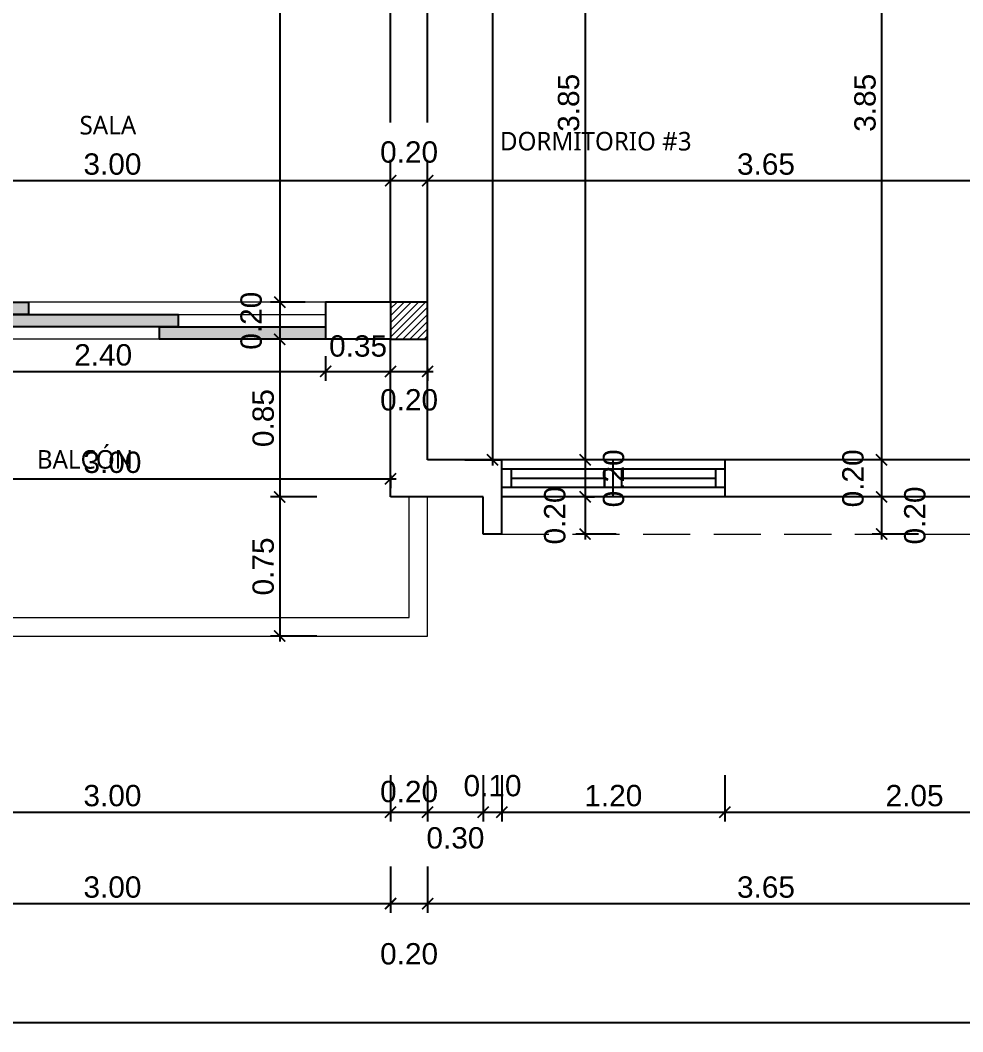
# Model space of a CAD drawing. Header units: feet. Extents: x -417 to 46, y -646 to -218.
# Drawn here: x -66.69 to -61.6, y -293.37 to -287.91 of the extents above; entities that cross this region are included whole.
import ezdxf

# ---------------------------------------------------------------- set-up
doc = ezdxf.new("R2010")
doc.units = ezdxf.units.FT
doc.header["$MEASUREMENT"] = 0
doc.linetypes.add('DASHED', pattern=[19.05, 12.7, -6.35])
for name, color, linetype, lineweight in [('A-GENM', 8, 'Continuous', 9), ('A-WALL', 4, 'Continuous', 25), ('DIM-COTAS', 1, 'Continuous', 5), ('Piso', 8, 'Continuous', 9), ('TXT', 2, 'Continuous', 9), ('vuelo', 251, 'DASHED', 13)]:
    doc.layers.add(name, color=color, linetype=linetype, lineweight=lineweight)
for name, color, linetype in [('columna', 9, 'Continuous'), ('DIM', 10, 'Continuous'), ('PERT-VENT', 2, 'Continuous')]:
    doc.layers.add(name, color=color, linetype=linetype)
doc.styles.add('ads', font='trebuc.ttf', dxfattribs={"height": 0.14})
doc.styles.get("Standard").update_dxf_attribs({"font": 'arial.ttf', "height": 0.115})
doc.dimstyles.new('KEILY', dxfattribs={"dimtxt": 0.115, "dimasz": 0.06, "dimexe": 0.05, "dimexo": 0.2, "dimgap": 0.03, "dimtad": 1, "dimzin": 1, "dimdsep": 46, "dimtxsty": 'Standard', "dimblk": 'ARCHTICK', "dimcen": 2.5, "dimdle": 0.03, "dimclrd": 256, "dimclre": 256, "dimclrt": 7, "dimadec": 0, "dimazin": 0, "dimtfac": 1, "dimtmove": 2, "dimatfit": 3, "dimfxl": 0.2, "dimfxlon": 1, "dimtolj": 1, "dimtzin": 1, "dimarcsym": 0})

# ---------------------------------------------------------------- blocks, each defined once
blk = doc.blocks.new('A$C6DF15AF1')
for points in [[(1.6027, 0.1333), (2.4, 0.1333), (2.4, 0.2), (1.6027, 0.2)], [(0.7955, 0.0667), (1.7027, 0.0667), (1.7027, 0.1333), (0.7955, 0.1333)], [(0, 0), (0.8955, 0), (0.8955, 0.0667), (0, 0.0667)]]:
    blk.add_hatch(color=256).paths.add_polyline_path(points)
at = {"layer": 'PERT-VENT', "extrusion": (-6.28888e-16, -1.94037e-15, -1)}
for points in [[(-1.6027, 0.1333), (-2.4, 0.1333), (-2.4, 0.2), (-1.6027, 0.2)], [(-0.7955, 0.0667), (-1.7027, 0.0667), (-1.7027, 0.1333), (-0.7955, 0.1333)], [(0, 0), (-0.8955, 0), (-0.8955, 0.0667), (0, 0.0667)]]:
    blk.add_lwpolyline(points, close=True, dxfattribs=at)
at = {"layer": 'Piso'}
for p, q in [((0, 0.2), (2.4, 0.2)), ((0, 0), (2.4, 0))]:
    blk.add_line(p, q, dxfattribs=at)
at = {"layer": 'Piso', "extrusion": (-6.28888e-16, -1.94037e-15, -1)}
for p, q in [((0.7955, 0.1333), (0, 0.1333)), ((1.7027, 0.0667), (2.4, 0.0667))]:
    blk.add_line(p, q, dxfattribs=at)
blk = doc.blocks.new('A$C72735B25')
at = {"layer": 'PERT-VENT', "extrusion": (-1.27878e-17, -1.31713e-15, -1)}
for p, q in [((0, 0), (0, 1.2032)), ((0.05, 0), (0.05, 1.2032)), ((0.15, 0), (0.15, 1.2032)), ((0.2, 0), (0.2, 1.2032)), ((0.1, 0.6483), (0.1, 1.1494)), ((0.2, 0.6016), (0, 0.6016)), ((0.15, 0.6483), (0.05, 0.6483)), ((0.15, 0.5549), (0.05, 0.5549)), ((0.1, 0.0499), (0.1, 0.5549)), ((0.05, 0.0499), (0.15, 0.0499))]:
    blk.add_line(p, q, dxfattribs=at)
at = {"layer": 'PERT-VENT', "extrusion": (-1.27878e-17, 1.31713e-15, -1)}
blk.add_line((0.05, 1.1533), (0.15, 1.1533), dxfattribs=at)
blk = doc.blocks.new('_ArchTick')
at = {"layer": 'DIM-COTAS', "color": 0, "const_width": 0.15}
blk.add_lwpolyline([(-0.5, -0.5), (0.5, 0.5)], dxfattribs=at)
blk = doc.blocks.new('*D1096')
at = {"layer": 'Defpoints', "color": 0, "transparency": 16777216}
for p in [(-64.8645, -291.2321), (-59.9714, -291.2321), (-68.0645, -291.7787)]:
    blk.add_point(p, dxfattribs=at)
at = {"layer": 'DIM', "lineweight": -2, "transparency": 16777216}
for p, q in [((-59.9714, -291.8087), (-59.9714, -291.2021)), ((-60.1714, -291.2321), (-59.9214, -291.2321)), ((-60.1714, -291.7787), (-59.9214, -291.7787))]:
    blk.add_line(p, q, dxfattribs=at)
at = {"layer": 'DIM', "lineweight": -2, "transparency": 16777216, "xscale": 0.06, "yscale": 0.06, "zscale": 0.06}
for p, rotation in [((-59.9714, -291.2321), 90), ((-59.9714, -291.7787), 270)]:
    blk.add_blockref('_ArchTick', p, dxfattribs=dict(at, rotation=rotation))
at = {"layer": 'DIM', "color": 7, "transparency": 16777216, "insert": (-60.0601, -291.5054), "char_height": 0.115, "attachment_point": 5, "rotation": 90}
blk.add_mtext('\\A1;0.55', dxfattribs=at)
blk = doc.blocks.new('*D1097')
at = {"layer": 'Defpoints', "color": 0, "transparency": 16777216}
for p in [(-61.0145, -290.4821), (-59.9714, -290.4821), (-64.8645, -291.2321)]:
    blk.add_point(p, dxfattribs=at)
at = {"layer": 'DIM', "lineweight": -2, "transparency": 16777216}
for p, q in [((-60.1714, -290.4821), (-59.9214, -290.4821)), ((-59.9714, -291.2621), (-59.9714, -290.4521)), ((-60.1714, -291.2321), (-59.9214, -291.2321))]:
    blk.add_line(p, q, dxfattribs=at)
at = {"layer": 'DIM', "lineweight": -2, "transparency": 16777216, "xscale": 0.06, "yscale": 0.06, "zscale": 0.06}
for p, rotation in [((-59.9714, -290.4821), 90), ((-59.9714, -291.2321), 270)]:
    blk.add_blockref('_ArchTick', p, dxfattribs=dict(at, rotation=rotation))
at = {"layer": 'DIM', "color": 7, "transparency": 16777216, "insert": (-60.0601, -290.8571), "char_height": 0.115, "attachment_point": 5, "rotation": 90}
blk.add_mtext('\\A1;0.75', dxfattribs=at)
blk = doc.blocks.new('*D1238')
at = {"layer": 'Defpoints', "color": 0, "transparency": 16777216}
for p in [(-64.6883, -290.4821), (-67.6883, -291.2321), (-64.6883, -292.1819)]:
    blk.add_point(p, dxfattribs=at)
at = {"layer": 'DIM', "lineweight": -2, "transparency": 16777216}
for p, q in [((-67.6883, -291.9819), (-67.6883, -292.2319)), ((-64.6883, -291.9819), (-64.6883, -292.2319)), ((-67.7183, -292.1819), (-64.6583, -292.1819))]:
    blk.add_line(p, q, dxfattribs=at)
at = {"layer": 'DIM', "lineweight": -2, "transparency": 16777216, "xscale": 0.06, "yscale": 0.06, "zscale": 0.06, "rotation": 180}
blk.add_blockref('_ArchTick', (-67.6883, -292.1819), dxfattribs=at)
at = {"layer": 'DIM', "lineweight": -2, "transparency": 16777216, "xscale": 0.06, "yscale": 0.06, "zscale": 0.06}
blk.add_blockref('_ArchTick', (-64.6883, -292.1819), dxfattribs=at)
at = {"layer": 'DIM', "color": 7, "transparency": 16777216, "insert": (-66.1883, -292.0932), "char_height": 0.115, "attachment_point": 5}
blk.add_mtext('\\A1;3.00', dxfattribs=at)
blk = doc.blocks.new('*D1239')
at = {"layer": 'Defpoints', "color": 0, "transparency": 16777216}
for p in [(-64.6883, -290.4821), (-64.4883, -291.2321), (-64.4883, -292.1819)]:
    blk.add_point(p, dxfattribs=at)
at = {"layer": 'DIM', "lineweight": -2, "transparency": 16777216}
for p, q in [((-64.6883, -291.9819), (-64.6883, -292.2319)), ((-64.4883, -291.9819), (-64.4883, -292.2319)), ((-64.7183, -292.1819), (-64.4583, -292.1819))]:
    blk.add_line(p, q, dxfattribs=at)
at = {"layer": 'DIM', "lineweight": -2, "transparency": 16777216, "xscale": 0.06, "yscale": 0.06, "zscale": 0.06, "rotation": 180}
blk.add_blockref('_ArchTick', (-64.6883, -292.1819), dxfattribs=at)
at = {"layer": 'DIM', "lineweight": -2, "transparency": 16777216, "xscale": 0.06, "yscale": 0.06, "zscale": 0.06}
blk.add_blockref('_ArchTick', (-64.4883, -292.1819), dxfattribs=at)
at = {"layer": 'DIM', "color": 7, "transparency": 16777216, "insert": (-64.5883, -292.0713), "char_height": 0.115, "attachment_point": 5}
blk.add_mtext('\\A1;0.20', dxfattribs=at)
blk = doc.blocks.new('*D1240')
at = {"layer": 'Defpoints', "color": 0, "transparency": 16777216}
for p in [(-64.1883, -290.6821), (-64.4883, -291.2321), (-64.1883, -292.1819)]:
    blk.add_point(p, dxfattribs=at)
at = {"layer": 'DIM', "lineweight": -2, "transparency": 16777216}
for p, q in [((-64.4883, -291.9819), (-64.4883, -292.2319)), ((-64.1883, -291.9819), (-64.1883, -292.2319)), ((-64.5183, -292.1819), (-64.1583, -292.1819))]:
    blk.add_line(p, q, dxfattribs=at)
at = {"layer": 'DIM', "lineweight": -2, "transparency": 16777216, "xscale": 0.06, "yscale": 0.06, "zscale": 0.06, "rotation": 180}
blk.add_blockref('_ArchTick', (-64.4883, -292.1819), dxfattribs=at)
at = {"layer": 'DIM', "lineweight": -2, "transparency": 16777216, "xscale": 0.06, "yscale": 0.06, "zscale": 0.06}
blk.add_blockref('_ArchTick', (-64.1883, -292.1819), dxfattribs=at)
at = {"layer": 'DIM', "color": 7, "transparency": 16777216, "insert": (-64.3383, -292.3212), "char_height": 0.115, "attachment_point": 5}
blk.add_mtext('\\A1;0.30', dxfattribs=at)
blk = doc.blocks.new('*D1241')
at = {"layer": 'Defpoints', "color": 0, "transparency": 16777216}
for p in [(-64.1883, -290.6821), (-64.0883, -290.6821), (-64.0883, -292.1819)]:
    blk.add_point(p, dxfattribs=at)
at = {"layer": 'DIM', "lineweight": -2, "transparency": 16777216}
for p, q in [((-64.1883, -291.9819), (-64.1883, -292.2319)), ((-64.0883, -291.9819), (-64.0883, -292.2319)), ((-64.2183, -292.1819), (-64.0583, -292.1819))]:
    blk.add_line(p, q, dxfattribs=at)
at = {"layer": 'DIM', "lineweight": -2, "transparency": 16777216, "xscale": 0.06, "yscale": 0.06, "zscale": 0.06, "rotation": 180}
blk.add_blockref('_ArchTick', (-64.1883, -292.1819), dxfattribs=at)
at = {"layer": 'DIM', "lineweight": -2, "transparency": 16777216, "xscale": 0.06, "yscale": 0.06, "zscale": 0.06}
blk.add_blockref('_ArchTick', (-64.0883, -292.1819), dxfattribs=at)
at = {"layer": 'DIM', "color": 7, "transparency": 16777216, "insert": (-64.1383, -292.0395), "char_height": 0.115, "attachment_point": 5}
blk.add_mtext('\\A1;0.10', dxfattribs=at)
blk = doc.blocks.new('*D1242')
at = {"layer": 'Defpoints', "color": 0, "transparency": 16777216}
for p in [(-62.8851, -290.4821), (-64.0883, -290.6821), (-62.8851, -292.1819)]:
    blk.add_point(p, dxfattribs=at)
at = {"layer": 'DIM', "lineweight": -2, "transparency": 16777216}
for p, q in [((-64.0883, -291.9819), (-64.0883, -292.2319)), ((-62.8851, -291.9819), (-62.8851, -292.2319)), ((-64.1183, -292.1819), (-62.8551, -292.1819))]:
    blk.add_line(p, q, dxfattribs=at)
at = {"layer": 'DIM', "lineweight": -2, "transparency": 16777216, "xscale": 0.06, "yscale": 0.06, "zscale": 0.06, "rotation": 180}
blk.add_blockref('_ArchTick', (-64.0883, -292.1819), dxfattribs=at)
at = {"layer": 'DIM', "lineweight": -2, "transparency": 16777216, "xscale": 0.06, "yscale": 0.06, "zscale": 0.06}
blk.add_blockref('_ArchTick', (-62.8851, -292.1819), dxfattribs=at)
at = {"layer": 'DIM', "color": 7, "transparency": 16777216, "insert": (-63.4867, -292.0932), "char_height": 0.115, "attachment_point": 5}
blk.add_mtext('\\A1;1.20', dxfattribs=at)
blk = doc.blocks.new('*D1243')
at = {"layer": 'Defpoints', "color": 0, "transparency": 16777216}
for p in [(-60.8383, -290.2821), (-62.8851, -290.4821), (-60.8383, -292.1819)]:
    blk.add_point(p, dxfattribs=at)
at = {"layer": 'DIM', "lineweight": -2, "transparency": 16777216}
for p, q in [((-62.8851, -291.9819), (-62.8851, -292.2319)), ((-60.8383, -291.9819), (-60.8383, -292.2319)), ((-62.9151, -292.1819), (-60.8083, -292.1819))]:
    blk.add_line(p, q, dxfattribs=at)
at = {"layer": 'DIM', "lineweight": -2, "transparency": 16777216, "xscale": 0.06, "yscale": 0.06, "zscale": 0.06, "rotation": 180}
blk.add_blockref('_ArchTick', (-62.8851, -292.1819), dxfattribs=at)
at = {"layer": 'DIM', "lineweight": -2, "transparency": 16777216, "xscale": 0.06, "yscale": 0.06, "zscale": 0.06}
blk.add_blockref('_ArchTick', (-60.8383, -292.1819), dxfattribs=at)
at = {"layer": 'DIM', "color": 7, "transparency": 16777216, "insert": (-61.8617, -292.0932), "char_height": 0.115, "attachment_point": 5}
blk.add_mtext('\\A1;2.05', dxfattribs=at)
blk = doc.blocks.new('*D1084')
at = {"layer": 'Defpoints', "color": 0, "transparency": 16777216}
for p in [(-64.6883, -290.4821), (-67.6883, -291.2321), (-64.6883, -292.6751)]:
    blk.add_point(p, dxfattribs=at)
at = {"layer": 'DIM', "lineweight": -2, "transparency": 16777216}
for p, q in [((-67.6883, -292.4751), (-67.6883, -292.7251)), ((-64.6883, -292.4751), (-64.6883, -292.7251)), ((-67.7183, -292.6751), (-64.6583, -292.6751))]:
    blk.add_line(p, q, dxfattribs=at)
at = {"layer": 'DIM', "lineweight": -2, "transparency": 16777216, "xscale": 0.06, "yscale": 0.06, "zscale": 0.06, "rotation": 180}
blk.add_blockref('_ArchTick', (-67.6883, -292.6751), dxfattribs=at)
at = {"layer": 'DIM', "lineweight": -2, "transparency": 16777216, "xscale": 0.06, "yscale": 0.06, "zscale": 0.06}
blk.add_blockref('_ArchTick', (-64.6883, -292.6751), dxfattribs=at)
at = {"layer": 'DIM', "color": 7, "transparency": 16777216, "insert": (-66.1883, -292.5864), "char_height": 0.115, "attachment_point": 5}
blk.add_mtext('\\A1;3.00', dxfattribs=at)
blk = doc.blocks.new('*D1247')
at = {"layer": 'Defpoints', "color": 0, "transparency": 16777216}
for p in [(-64.4883, -290.2821), (-64.6883, -290.4821), (-64.4883, -292.6751)]:
    blk.add_point(p, dxfattribs=at)
at = {"layer": 'DIM', "lineweight": -2, "transparency": 16777216}
for p, q in [((-64.6883, -292.4751), (-64.6883, -292.7251)), ((-64.4883, -292.4751), (-64.4883, -292.7251)), ((-64.7183, -292.6751), (-64.4583, -292.6751))]:
    blk.add_line(p, q, dxfattribs=at)
at = {"layer": 'DIM', "lineweight": -2, "transparency": 16777216, "xscale": 0.06, "yscale": 0.06, "zscale": 0.06, "rotation": 180}
blk.add_blockref('_ArchTick', (-64.6883, -292.6751), dxfattribs=at)
at = {"layer": 'DIM', "lineweight": -2, "transparency": 16777216, "xscale": 0.06, "yscale": 0.06, "zscale": 0.06}
blk.add_blockref('_ArchTick', (-64.4883, -292.6751), dxfattribs=at)
at = {"layer": 'DIM', "color": 7, "transparency": 16777216, "insert": (-64.5883, -292.9463), "char_height": 0.115, "attachment_point": 5}
blk.add_mtext('\\A1;0.20', dxfattribs=at)
blk = doc.blocks.new('*D1258')
at = {"layer": 'Defpoints', "color": 0, "transparency": 16777216}
for p in [(-64.4883, -290.2821), (-60.8383, -290.2821), (-60.8383, -292.6751)]:
    blk.add_point(p, dxfattribs=at)
at = {"layer": 'DIM', "lineweight": -2, "transparency": 16777216}
for p, q in [((-64.4883, -292.4751), (-64.4883, -292.7251)), ((-60.8383, -292.4751), (-60.8383, -292.7251)), ((-64.5183, -292.6751), (-60.8083, -292.6751))]:
    blk.add_line(p, q, dxfattribs=at)
at = {"layer": 'DIM', "lineweight": -2, "transparency": 16777216, "xscale": 0.06, "yscale": 0.06, "zscale": 0.06, "rotation": 180}
blk.add_blockref('_ArchTick', (-64.4883, -292.6751), dxfattribs=at)
at = {"layer": 'DIM', "lineweight": -2, "transparency": 16777216, "xscale": 0.06, "yscale": 0.06, "zscale": 0.06}
blk.add_blockref('_ArchTick', (-60.8383, -292.6751), dxfattribs=at)
at = {"layer": 'DIM', "color": 7, "transparency": 16777216, "insert": (-62.6633, -292.5864), "char_height": 0.115, "attachment_point": 5}
blk.add_mtext('\\A1;3.65', dxfattribs=at)
blk = doc.blocks.new('*D1086')
at = {"layer": 'Defpoints', "color": 0, "transparency": 16777216}
for p in [(-77.7383, -292.7251), (-60.6383, -292.7251), (-60.6383, -293.316)]:
    blk.add_point(p, dxfattribs=at)
at = {"layer": 'DIM', "lineweight": -2, "transparency": 16777216}
for p, q in [((-77.7383, -293.116), (-77.7383, -293.366)), ((-60.6383, -293.116), (-60.6383, -293.366)), ((-77.7683, -293.316), (-60.6083, -293.316))]:
    blk.add_line(p, q, dxfattribs=at)
at = {"layer": 'DIM', "lineweight": -2, "transparency": 16777216, "xscale": 0.06, "yscale": 0.06, "zscale": 0.06, "rotation": 180}
blk.add_blockref('_ArchTick', (-77.7383, -293.316), dxfattribs=at)
at = {"layer": 'DIM', "lineweight": -2, "transparency": 16777216, "xscale": 0.06, "yscale": 0.06, "zscale": 0.06}
blk.add_blockref('_ArchTick', (-60.6383, -293.316), dxfattribs=at)
at = {"layer": 'DIM', "color": 7, "transparency": 16777216, "insert": (-69.1883, -293.2273), "char_height": 0.115, "attachment_point": 5}
blk.add_mtext('\\A1;17.10', dxfattribs=at)
blk = doc.blocks.new('*D1337')
at = {"layer": 'Defpoints', "color": 0, "transparency": 16777216}
for p in [(-67.6883, -288.4321), (-64.6883, -288.7768), (-64.6883, -289.0229)]:
    blk.add_point(p, dxfattribs=at)
at = {"layer": 'DIM', "lineweight": -2, "transparency": 16777216}
for p, q in [((-67.6883, -288.6321), (-67.6883, -288.8268)), ((-64.6883, -288.8229), (-64.6883, -288.7268)), ((-67.7183, -288.7768), (-64.6583, -288.7768))]:
    blk.add_line(p, q, dxfattribs=at)
at = {"layer": 'DIM', "lineweight": -2, "transparency": 16777216, "xscale": 0.06, "yscale": 0.06, "zscale": 0.06, "rotation": 180}
blk.add_blockref('_ArchTick', (-67.6883, -288.7768), dxfattribs=at)
at = {"layer": 'DIM', "lineweight": -2, "transparency": 16777216, "xscale": 0.06, "yscale": 0.06, "zscale": 0.06}
blk.add_blockref('_ArchTick', (-64.6883, -288.7768), dxfattribs=at)
at = {"layer": 'DIM', "color": 7, "transparency": 16777216, "insert": (-66.1883, -288.688), "char_height": 0.115, "attachment_point": 5}
blk.add_mtext('\\A1;3.00', dxfattribs=at)
blk = doc.blocks.new('*D1338')
at = {"layer": 'Defpoints', "color": 0, "transparency": 16777216}
for p in [(-64.4883, -288.7768), (-64.6883, -289.0229), (-64.4883, -289.1611)]:
    blk.add_point(p, dxfattribs=at)
at = {"layer": 'DIM', "lineweight": -2, "transparency": 16777216}
for p, q in [((-64.6883, -288.8229), (-64.6883, -288.7268)), ((-64.4883, -288.9611), (-64.4883, -288.7268)), ((-64.7183, -288.7768), (-64.4583, -288.7768))]:
    blk.add_line(p, q, dxfattribs=at)
at = {"layer": 'DIM', "lineweight": -2, "transparency": 16777216, "xscale": 0.06, "yscale": 0.06, "zscale": 0.06, "rotation": 180}
blk.add_blockref('_ArchTick', (-64.6883, -288.7768), dxfattribs=at)
at = {"layer": 'DIM', "lineweight": -2, "transparency": 16777216, "xscale": 0.06, "yscale": 0.06, "zscale": 0.06}
blk.add_blockref('_ArchTick', (-64.4883, -288.7768), dxfattribs=at)
at = {"layer": 'DIM', "color": 7, "transparency": 16777216, "insert": (-64.5883, -288.623), "char_height": 0.115, "attachment_point": 5}
blk.add_mtext('\\A1;0.20', dxfattribs=at)
blk = doc.blocks.new('*D1339')
at = {"layer": 'Defpoints', "color": 0, "transparency": 16777216}
for p in [(-60.8383, -288.7768), (-60.8383, -289.0234), (-64.4883, -289.1611)]:
    blk.add_point(p, dxfattribs=at)
at = {"layer": 'DIM', "lineweight": -2, "transparency": 16777216}
for p, q in [((-64.4883, -288.9611), (-64.4883, -288.7268)), ((-60.8383, -288.8234), (-60.8383, -288.7268)), ((-64.5183, -288.7768), (-60.8083, -288.7768))]:
    blk.add_line(p, q, dxfattribs=at)
at = {"layer": 'DIM', "lineweight": -2, "transparency": 16777216, "xscale": 0.06, "yscale": 0.06, "zscale": 0.06, "rotation": 180}
blk.add_blockref('_ArchTick', (-64.4883, -288.7768), dxfattribs=at)
at = {"layer": 'DIM', "lineweight": -2, "transparency": 16777216, "xscale": 0.06, "yscale": 0.06, "zscale": 0.06}
blk.add_blockref('_ArchTick', (-60.8383, -288.7768), dxfattribs=at)
at = {"layer": 'DIM', "color": 7, "transparency": 16777216, "insert": (-62.6633, -288.688), "char_height": 0.115, "attachment_point": 5}
blk.add_mtext('\\A1;3.65', dxfattribs=at)
blk = doc.blocks.new('*D1165')
at = {"layer": 'Defpoints', "color": 0, "transparency": 16777216}
for p in [(-67.4383, -289.5223), (-65.0383, -289.5223), (-65.0383, -289.8055)]:
    blk.add_point(p, dxfattribs=at)
at = {"layer": 'DIM', "lineweight": -2, "transparency": 16777216}
for p, q in [((-67.4383, -289.7223), (-67.4383, -289.8555)), ((-65.0383, -289.7223), (-65.0383, -289.8555)), ((-67.4683, -289.8055), (-65.0083, -289.8055))]:
    blk.add_line(p, q, dxfattribs=at)
at = {"layer": 'DIM', "lineweight": -2, "transparency": 16777216, "xscale": 0.06, "yscale": 0.06, "zscale": 0.06, "rotation": 180}
blk.add_blockref('_ArchTick', (-67.4383, -289.8055), dxfattribs=at)
at = {"layer": 'DIM', "lineweight": -2, "transparency": 16777216, "xscale": 0.06, "yscale": 0.06, "zscale": 0.06}
blk.add_blockref('_ArchTick', (-65.0383, -289.8055), dxfattribs=at)
at = {"layer": 'DIM', "color": 7, "transparency": 16777216, "insert": (-66.2383, -289.7168), "char_height": 0.115, "attachment_point": 5}
blk.add_mtext('\\A1;2.40', dxfattribs=at)
blk = doc.blocks.new('*D1166')
at = {"layer": 'Defpoints', "color": 0, "transparency": 16777216}
for p in [(-65.0383, -289.5223), (-64.6883, -289.8055), (-64.6883, -289.9183)]:
    blk.add_point(p, dxfattribs=at)
at = {"layer": 'DIM', "lineweight": -2, "transparency": 16777216}
for p, q in [((-65.0383, -289.7223), (-65.0383, -289.8555)), ((-64.6883, -289.8055), (-64.6883, -289.7555)), ((-65.0683, -289.8055), (-64.6583, -289.8055))]:
    blk.add_line(p, q, dxfattribs=at)
at = {"layer": 'DIM', "lineweight": -2, "transparency": 16777216, "xscale": 0.06, "yscale": 0.06, "zscale": 0.06, "rotation": 180}
blk.add_blockref('_ArchTick', (-65.0383, -289.8055), dxfattribs=at)
at = {"layer": 'DIM', "lineweight": -2, "transparency": 16777216, "xscale": 0.06, "yscale": 0.06, "zscale": 0.06}
blk.add_blockref('_ArchTick', (-64.6883, -289.8055), dxfattribs=at)
at = {"layer": 'DIM', "color": 7, "transparency": 16777216, "insert": (-64.8633, -289.669), "char_height": 0.115, "attachment_point": 5}
blk.add_mtext('\\A1;0.35', dxfattribs=at)
blk = doc.blocks.new('*D1167')
at = {"layer": 'Defpoints', "color": 0, "transparency": 16777216}
for p in [(-64.4883, -289.586), (-64.4883, -289.8055), (-64.6883, -289.9183)]:
    blk.add_point(p, dxfattribs=at)
at = {"layer": 'DIM', "lineweight": -2, "transparency": 16777216}
for p, q in [((-64.6883, -289.8055), (-64.6883, -289.7555)), ((-64.7183, -289.8055), (-64.4583, -289.8055)), ((-64.4883, -289.786), (-64.4883, -289.8555))]:
    blk.add_line(p, q, dxfattribs=at)
at = {"layer": 'DIM', "lineweight": -2, "transparency": 16777216, "xscale": 0.06, "yscale": 0.06, "zscale": 0.06, "rotation": 180}
blk.add_blockref('_ArchTick', (-64.6883, -289.8055), dxfattribs=at)
at = {"layer": 'DIM', "lineweight": -2, "transparency": 16777216, "xscale": 0.06, "yscale": 0.06, "zscale": 0.06}
blk.add_blockref('_ArchTick', (-64.4883, -289.8055), dxfattribs=at)
at = {"layer": 'DIM', "color": 7, "transparency": 16777216, "insert": (-64.5883, -289.9592), "char_height": 0.115, "attachment_point": 5}
blk.add_mtext('\\A1;0.20', dxfattribs=at)
blk = doc.blocks.new('*D1354')
at = {"layer": 'Defpoints', "color": 0, "transparency": 16777216}
for p in [(-64.6883, -290.1655), (-67.6883, -290.1899), (-64.6883, -290.385)]:
    blk.add_point(p, dxfattribs=at)
at = {"layer": 'DIM', "lineweight": -2, "transparency": 16777216}
for p, q in [((-67.7183, -290.385), (-64.6583, -290.385)), ((-67.6883, -290.385), (-67.6883, -290.435)), ((-64.6883, -290.3655), (-64.6883, -290.435))]:
    blk.add_line(p, q, dxfattribs=at)
at = {"layer": 'DIM', "lineweight": -2, "transparency": 16777216, "xscale": 0.06, "yscale": 0.06, "zscale": 0.06, "rotation": 180}
blk.add_blockref('_ArchTick', (-67.6883, -290.385), dxfattribs=at)
at = {"layer": 'DIM', "lineweight": -2, "transparency": 16777216, "xscale": 0.06, "yscale": 0.06, "zscale": 0.06}
blk.add_blockref('_ArchTick', (-64.6883, -290.385), dxfattribs=at)
at = {"layer": 'DIM', "color": 7, "transparency": 16777216, "insert": (-66.1883, -290.2962), "char_height": 0.115, "attachment_point": 5}
blk.add_mtext('\\A1;3.00', dxfattribs=at)
blk = doc.blocks.new('*D1212')
at = {"layer": 'Defpoints', "color": 0, "transparency": 16777216}
for p in [(-65.6883, -283.3844), (-65.286, -289.4321), (-64.9485, -289.4321)]:
    blk.add_point(p, dxfattribs=at)
at = {"layer": 'DIM', "lineweight": -2, "transparency": 16777216}
for p, q in [((-65.486, -283.3844), (-65.236, -283.3844)), ((-65.286, -283.3544), (-65.286, -289.4621)), ((-65.1485, -289.4321), (-65.336, -289.4321))]:
    blk.add_line(p, q, dxfattribs=at)
at = {"layer": 'DIM', "lineweight": -2, "transparency": 16777216, "xscale": 0.06, "yscale": 0.06, "zscale": 0.06}
for p, rotation in [((-65.286, -283.3844), 90), ((-65.286, -289.4321), 270)]:
    blk.add_blockref('_ArchTick', p, dxfattribs=dict(at, rotation=rotation))
at = {"layer": 'DIM', "color": 7, "transparency": 16777216, "insert": (-65.3747, -286.4082), "char_height": 0.115, "attachment_point": 5, "rotation": 90}
blk.add_mtext('\\A1;6.05', dxfattribs=at)
blk = doc.blocks.new('*D1213')
at = {"layer": 'Defpoints', "color": 0, "transparency": 16777216}
for p in [(-64.9485, -289.4321), (-65.286, -289.6321), (-65.0383, -289.6321)]:
    blk.add_point(p, dxfattribs=at)
at = {"layer": 'DIM', "lineweight": -2, "transparency": 16777216}
for p, q in [((-65.286, -289.4021), (-65.286, -289.6621)), ((-65.1485, -289.4321), (-65.336, -289.4321)), ((-65.2383, -289.6321), (-65.336, -289.6321))]:
    blk.add_line(p, q, dxfattribs=at)
at = {"layer": 'DIM', "lineweight": -2, "transparency": 16777216, "xscale": 0.06, "yscale": 0.06, "zscale": 0.06}
for p, rotation in [((-65.286, -289.4321), 90), ((-65.286, -289.6321), 270)]:
    blk.add_blockref('_ArchTick', p, dxfattribs=dict(at, rotation=rotation))
at = {"layer": 'DIM', "color": 7, "transparency": 16777216, "insert": (-65.4397, -289.5321), "char_height": 0.115, "attachment_point": 5, "rotation": 90}
blk.add_mtext('\\A1;0.20', dxfattribs=at)
blk = doc.blocks.new('*D1214')
at = {"layer": 'Defpoints', "color": 0, "transparency": 16777216}
for p in [(-65.0383, -289.6321), (-65.286, -290.4821), (-64.6883, -290.4821)]:
    blk.add_point(p, dxfattribs=at)
at = {"layer": 'DIM', "lineweight": -2, "transparency": 16777216}
for p, q in [((-65.286, -289.6021), (-65.286, -290.5121)), ((-65.2383, -289.6321), (-65.336, -289.6321)), ((-65.086, -290.4821), (-65.336, -290.4821))]:
    blk.add_line(p, q, dxfattribs=at)
at = {"layer": 'DIM', "lineweight": -2, "transparency": 16777216, "xscale": 0.06, "yscale": 0.06, "zscale": 0.06}
for p, rotation in [((-65.286, -289.6321), 90), ((-65.286, -290.4821), 270)]:
    blk.add_blockref('_ArchTick', p, dxfattribs=dict(at, rotation=rotation))
at = {"layer": 'DIM', "color": 7, "transparency": 16777216, "insert": (-65.3747, -290.0571), "char_height": 0.115, "attachment_point": 5, "rotation": 90}
blk.add_mtext('\\A1;0.85', dxfattribs=at)
blk = doc.blocks.new('*D1215')
at = {"layer": 'Defpoints', "color": 0, "transparency": 16777216}
for p in [(-64.6883, -290.4821), (-65.286, -291.2321), (-64.6066, -291.2321)]:
    blk.add_point(p, dxfattribs=at)
at = {"layer": 'DIM', "lineweight": -2, "transparency": 16777216}
for p, q in [((-65.086, -290.4821), (-65.336, -290.4821)), ((-65.286, -290.4521), (-65.286, -291.2621)), ((-65.086, -291.2321), (-65.336, -291.2321))]:
    blk.add_line(p, q, dxfattribs=at)
at = {"layer": 'DIM', "lineweight": -2, "transparency": 16777216, "xscale": 0.06, "yscale": 0.06, "zscale": 0.06}
for p, rotation in [((-65.286, -290.4821), 90), ((-65.286, -291.2321), 270)]:
    blk.add_blockref('_ArchTick', p, dxfattribs=dict(at, rotation=rotation))
at = {"layer": 'DIM', "color": 7, "transparency": 16777216, "insert": (-65.3747, -290.8571), "char_height": 0.115, "attachment_point": 5, "rotation": 90}
blk.add_mtext('\\A1;0.75', dxfattribs=at)
blk = doc.blocks.new('*D1078')
at = {"layer": 'Defpoints', "color": 0, "transparency": 16777216}
for p in [(-64.4883, -284.8344), (-64.4883, -290.2821), (-64.139, -290.2821)]:
    blk.add_point(p, dxfattribs=at)
at = {"layer": 'DIM', "lineweight": -2, "transparency": 16777216}
for p, q in [((-64.139, -284.8044), (-64.139, -290.3121)), ((-64.2883, -284.8344), (-64.089, -284.8344)), ((-64.2883, -290.2821), (-64.089, -290.2821))]:
    blk.add_line(p, q, dxfattribs=at)
at = {"layer": 'DIM', "lineweight": -2, "transparency": 16777216, "xscale": 0.06, "yscale": 0.06, "zscale": 0.06}
for p, rotation in [((-64.139, -284.8344), 90), ((-64.139, -290.2821), 270)]:
    blk.add_blockref('_ArchTick', p, dxfattribs=dict(at, rotation=rotation))
at = {"layer": 'DIM', "color": 7, "transparency": 16777216, "insert": (-64.2275, -287.5582), "char_height": 0.115, "attachment_point": 5, "rotation": 90}
blk.add_mtext('\\A1;5.45', dxfattribs=at)
blk = doc.blocks.new('*D1224')
at = {"layer": 'Defpoints', "color": 0, "transparency": 16777216}
for p in [(-63.4883, -286.4321), (-63.6387, -290.2821), (-62.8851, -290.2821)]:
    blk.add_point(p, dxfattribs=at)
at = {"layer": 'DIM', "lineweight": -2, "transparency": 16777216}
for p, q in [((-63.6387, -286.4021), (-63.6387, -290.3121)), ((-63.6387, -286.4321), (-63.6887, -286.4321)), ((-63.4387, -290.2821), (-63.6887, -290.2821))]:
    blk.add_line(p, q, dxfattribs=at)
at = {"layer": 'DIM', "lineweight": -2, "transparency": 16777216, "xscale": 0.06, "yscale": 0.06, "zscale": 0.06}
for p, rotation in [((-63.6387, -286.4321), 90), ((-63.6387, -290.2821), 270)]:
    blk.add_blockref('_ArchTick', p, dxfattribs=dict(at, rotation=rotation))
at = {"layer": 'DIM', "color": 7, "transparency": 16777216, "insert": (-63.7275, -288.3571), "char_height": 0.115, "attachment_point": 5, "rotation": 90}
blk.add_mtext('\\A1;3.85', dxfattribs=at)
blk = doc.blocks.new('*D1225')
at = {"layer": 'Defpoints', "color": 0, "transparency": 16777216}
for p in [(-62.8851, -290.2821), (-63.7261, -290.4821), (-63.6387, -290.4821)]:
    blk.add_point(p, dxfattribs=at)
at = {"layer": 'DIM', "lineweight": -2, "transparency": 16777216}
for p, q in [((-63.6387, -290.2521), (-63.6387, -290.5121)), ((-63.4387, -290.2821), (-63.6887, -290.2821)), ((-63.6387, -290.4821), (-63.5887, -290.4821))]:
    blk.add_line(p, q, dxfattribs=at)
at = {"layer": 'DIM', "lineweight": -2, "transparency": 16777216, "xscale": 0.06, "yscale": 0.06, "zscale": 0.06}
for p, rotation in [((-63.6387, -290.2821), 90), ((-63.6387, -290.4821), 270)]:
    blk.add_blockref('_ArchTick', p, dxfattribs=dict(at, rotation=rotation))
at = {"layer": 'DIM', "color": 7, "transparency": 16777216, "insert": (-63.485, -290.3821), "char_height": 0.115, "attachment_point": 5, "rotation": 90}
blk.add_mtext('\\A1;0.20', dxfattribs=at)
blk = doc.blocks.new('*D1226')
at = {"layer": 'Defpoints', "color": 0, "transparency": 16777216}
for p in [(-63.7261, -290.4821), (-63.6387, -290.6821), (-63.2706, -290.6821)]:
    blk.add_point(p, dxfattribs=at)
at = {"layer": 'DIM', "lineweight": -2, "transparency": 16777216}
for p, q in [((-63.6387, -290.4521), (-63.6387, -290.7121)), ((-63.6387, -290.4821), (-63.5887, -290.4821)), ((-63.4706, -290.6821), (-63.6887, -290.6821))]:
    blk.add_line(p, q, dxfattribs=at)
at = {"layer": 'DIM', "lineweight": -2, "transparency": 16777216, "xscale": 0.06, "yscale": 0.06, "zscale": 0.06}
for p, rotation in [((-63.6387, -290.4821), 90), ((-63.6387, -290.6821), 270)]:
    blk.add_blockref('_ArchTick', p, dxfattribs=dict(at, rotation=rotation))
at = {"layer": 'DIM', "color": 7, "transparency": 16777216, "insert": (-63.802, -290.5821), "char_height": 0.115, "attachment_point": 5, "rotation": 90}
blk.add_mtext('\\A1;0.20', dxfattribs=at)
blk = doc.blocks.new('*D1233')
at = {"layer": 'Defpoints', "color": 0, "transparency": 16777216}
for p in [(-61.6619, -286.4321), (-62.0399, -290.2821), (-61.6197, -290.2821)]:
    blk.add_point(p, dxfattribs=at)
at = {"layer": 'DIM', "lineweight": -2, "transparency": 16777216}
for p, q in [((-62.0399, -286.4021), (-62.0399, -290.3121)), ((-61.8619, -286.4321), (-62.0899, -286.4321)), ((-61.8399, -290.2821), (-62.0899, -290.2821))]:
    blk.add_line(p, q, dxfattribs=at)
at = {"layer": 'DIM', "lineweight": -2, "transparency": 16777216, "xscale": 0.06, "yscale": 0.06, "zscale": 0.06}
for p, rotation in [((-62.0399, -286.4321), 90), ((-62.0399, -290.2821), 270)]:
    blk.add_blockref('_ArchTick', p, dxfattribs=dict(at, rotation=rotation))
at = {"layer": 'DIM', "color": 7, "transparency": 16777216, "insert": (-62.1286, -288.3571), "char_height": 0.115, "attachment_point": 5, "rotation": 90}
blk.add_mtext('\\A1;3.85', dxfattribs=at)
blk = doc.blocks.new('*D1234')
at = {"layer": 'Defpoints', "color": 0, "transparency": 16777216}
for p in [(-61.6197, -290.2821), (-62.0399, -290.4821), (-61.6197, -290.4821)]:
    blk.add_point(p, dxfattribs=at)
at = {"layer": 'DIM', "lineweight": -2, "transparency": 16777216}
for p, q in [((-62.0399, -290.2521), (-62.0399, -290.5121)), ((-61.8399, -290.2821), (-62.0899, -290.2821)), ((-61.8399, -290.4821), (-62.0899, -290.4821))]:
    blk.add_line(p, q, dxfattribs=at)
at = {"layer": 'DIM', "lineweight": -2, "transparency": 16777216, "xscale": 0.06, "yscale": 0.06, "zscale": 0.06}
for p, rotation in [((-62.0399, -290.2821), 90), ((-62.0399, -290.4821), 270)]:
    blk.add_blockref('_ArchTick', p, dxfattribs=dict(at, rotation=rotation))
at = {"layer": 'DIM', "color": 7, "transparency": 16777216, "insert": (-62.1936, -290.3821), "char_height": 0.115, "attachment_point": 5, "rotation": 90}
blk.add_mtext('\\A1;0.20', dxfattribs=at)
blk = doc.blocks.new('*D1235')
at = {"layer": 'Defpoints', "color": 0, "transparency": 16777216}
for p in [(-61.6197, -290.4821), (-62.0399, -290.6821), (-61.6197, -290.6821)]:
    blk.add_point(p, dxfattribs=at)
at = {"layer": 'DIM', "lineweight": -2, "transparency": 16777216}
for p, q in [((-61.8399, -290.4821), (-62.0899, -290.4821)), ((-62.0399, -290.4521), (-62.0399, -290.7121)), ((-61.8399, -290.6821), (-62.0899, -290.6821))]:
    blk.add_line(p, q, dxfattribs=at)
at = {"layer": 'DIM', "lineweight": -2, "transparency": 16777216, "xscale": 0.06, "yscale": 0.06, "zscale": 0.06}
for p, rotation in [((-62.0399, -290.4821), 90), ((-62.0399, -290.6821), 270)]:
    blk.add_blockref('_ArchTick', p, dxfattribs=dict(at, rotation=rotation))
at = {"layer": 'DIM', "color": 7, "transparency": 16777216, "insert": (-61.8599, -290.5821), "char_height": 0.115, "attachment_point": 5, "rotation": 90}
blk.add_mtext('\\A1;0.20', dxfattribs=at)
blk = doc.blocks.new('A$C012446DC')
at = {"layer": 'Piso'}
h = blk.add_hatch(dxfattribs=at)
h.set_pattern_fill('ANSI31', color=256, scale=0.008571, angle=180)
h.set_pattern_definition([(225, (206536.064322, 1154820.960068), (0.0192434059784, -0.0192434059784), [])])
h.paths.add_polyline_path([(0, 0), (0.2, 0), (0.2, 0.2), (0, 0.2)])
at = {"layer": 'columna'}
blk.add_lwpolyline([(0.2, 0.2), (0, 0.2), (0, 0), (0.2, 0)], close=True, dxfattribs=at)
blk = doc.blocks.new('A$C387E0859')
blk.add_blockref('A$C012446DC', (9.2, 0))

msp = doc.modelspace()

# ---------------------------------------------------------------- linework, layer by layer
at = {"layer": 'A-GENM'}
for p, q in [((-64.5883, -291.1321), (-64.5883, -290.4821)), ((-64.4883, -291.2321), (-64.4883, -290.4821)), ((-67.6883, -291.1321), (-64.5883, -291.1321)), ((-67.6883, -291.2321), (-64.4883, -291.2321))]:
    msp.add_line(p, q, dxfattribs=at)
at = {"layer": 'A-WALL'}
for p, q in [((-64.6883, -289.4321), (-64.6883, -284.8344)), ((-64.4883, -290.2821), (-64.4883, -284.8344)), ((-64.6883, -289.4321), (-65.0383, -289.4321)), ((-65.0383, -289.4321), (-65.0383, -289.6321)), ((-64.6883, -289.6321), (-65.0383, -289.6321)), ((-64.6883, -290.4821), (-64.6883, -289.6321)), ((-64.0883, -290.2821), (-64.4883, -290.2821)), ((-60.8383, -290.2821), (-62.8851, -290.2821)), ((-64.1883, -290.4821), (-64.6883, -290.4821)), ((-60.6383, -290.4821), (-62.8851, -290.4821)), ((-64.0883, -290.6821), (-64.1883, -290.6821))]:
    msp.add_line(p, q, dxfattribs=at)
at = {"layer": 'A-WALL', "extrusion": (6.28888e-16, -1.93323e-15, -1)}
for p, q in [((-64.0883, -290.6821), (-64.0883, -290.2821)), ((-64.1883, -290.6821), (-64.1883, -290.4821))]:
    msp.add_line(p, q, dxfattribs=at)
at = {"layer": 'A-WALL', "extrusion": (6.10446e-16, -1.93323e-15, -1)}
msp.add_line((-62.8851, -290.2821), (-62.8851, -290.4821), dxfattribs=at)
msp.add_line((-62.8851, -290.2821), (-62.8851, -290.4821), dxfattribs=at)
at = {"layer": 'PERT-VENT', "extrusion": (-6.28888e-16, -1.93323e-15, -1)}
for p, q in [((-62.8851, -290.2821), (-64.0883, -290.2821)), ((-63.4867, -290.4821), (-63.4867, -290.2821)), ((-62.8851, -290.3321), (-64.0883, -290.3321)), ((-63.5333, -290.3821), (-64.0344, -290.3821)), ((-63.5333, -290.4321), (-63.5333, -290.3321)), ((-63.44, -290.4321), (-63.44, -290.3321)), ((-62.9349, -290.3821), (-63.44, -290.3821)), ((-62.9349, -290.3321), (-62.9349, -290.4321)), ((-62.8851, -290.4321), (-64.0883, -290.4321)), ((-62.8851, -290.4821), (-64.0883, -290.4821))]:
    msp.add_line(p, q, dxfattribs=at)
at = {"layer": 'vuelo', "ltscale": 0.02}
msp.add_line((-64.0883, -290.6821), (-60.4383, -290.6821), dxfattribs=at)

# ---------------------------------------------------------------- block references
at = {"xscale": -1}
msp.add_blockref('A$C6DF15AF1', (-65.0383, -289.6321), dxfattribs=at)
at = {"xscale": -1, "rotation": 90}
msp.add_blockref('A$C72735B25', (-62.8851, -290.2821), dxfattribs=at)
msp.add_blockref('A$C72735B25', (-62.8851, -290.2821), dxfattribs=at)

# ---------------------------------------------------------------- texts
at = {"layer": 'TXT', "char_height": 0.1, "width": 2.688, "attachment_point": 2, "style": 'ads'}
for s, insert in [('SALA', (-66.2128, -288.4276)), ('BALCÓN', (-66.3365, -290.2297))]:
    msp.add_mtext(s, dxfattribs=dict(at, insert=insert))

# ---------------------------------------------------------------- dimensions: what is measured, and where the dimension line sits
at = {"layer": 'DIM'}
for base, p1, p2, picture, middle in [((-65.286, -289.6321), (-64.9485, -289.4321), (-65.0383, -289.6321), '*D1213', (-65.4397, -289.5321)), ((-65.286, -290.4821), (-65.0383, -289.6321), (-64.6883, -290.4821), '*D1214', (-65.3747, -290.0571)), ((-63.6387, -290.4821), (-62.8851, -290.2821), (-63.7261, -290.4821), '*D1225', (-63.485, -290.3821)), ((-62.0399, -290.4821), (-61.6197, -290.2821), (-61.6197, -290.4821), '*D1234', (-62.1936, -290.3821)), ((-65.286, -291.2321), (-64.6883, -290.4821), (-64.6066, -291.2321), '*D1215', (-65.3747, -290.8571)), ((-59.9714, -290.4821), (-64.8645, -291.2321), (-61.0145, -290.4821), '*D1097', (-60.0601, -290.8571)), ((-59.9714, -291.2321), (-68.0645, -291.7787), (-64.8645, -291.2321), '*D1096', (-60.0601, -291.5054))]:
    dim = msp.add_linear_dim(base=base, p1=p1, p2=p2, angle=90, dimstyle='KEILY', dxfattribs=at)
    dim.commit()
    dim.dimension.update_dxf_attribs({"geometry": picture, "text_midpoint": middle})
for base, p1, p2, picture, middle in [((-65.0383, -289.8055), (-67.4383, -289.5223), (-65.0383, -289.5223), '*D1165', (-66.2383, -289.7168)), ((-64.4883, -289.8055), (-64.6883, -289.9183), (-64.4883, -289.586), '*D1167', (-64.5883, -289.9592)), ((-64.6883, -290.385), (-67.6883, -290.1899), (-64.6883, -290.1655), '*D1354', (-66.1883, -290.2962)), ((-64.4883, -292.6751), (-64.6883, -290.4821), (-64.4883, -290.2821), '*D1247', (-64.5883, -292.9463)), ((-60.8383, -292.6751), (-64.4883, -290.2821), (-60.8383, -290.2821), '*D1258', (-62.6633, -292.5864)), ((-60.8383, -292.1819), (-62.8851, -290.4821), (-60.8383, -290.2821), '*D1243', (-61.8617, -292.0932)), ((-64.6883, -292.1819), (-67.6883, -291.2321), (-64.6883, -290.4821), '*D1238', (-66.1883, -292.0932)), ((-64.6883, -292.6751), (-67.6883, -291.2321), (-64.6883, -290.4821), '*D1084', (-66.1883, -292.5864)), ((-62.8851, -292.1819), (-64.0883, -290.6821), (-62.8851, -290.4821), '*D1242', (-63.4867, -292.0932)), ((-60.6383, -293.316), (-77.7383, -292.7251), (-60.6383, -292.7251), '*D1086', (-69.1883, -293.2273))]:
    dim = msp.add_linear_dim(base=base, p1=p1, p2=p2, dimstyle='KEILY', dxfattribs=at)
    dim.commit()
    dim.dimension.update_dxf_attribs({"geometry": picture, "text_midpoint": middle})
for base, p1, p2, picture, middle in [((-64.6883, -289.8055), (-65.0383, -289.5223), (-64.6883, -289.9183), '*D1166', (-64.8633, -289.669)), ((-64.4883, -292.1819), (-64.6883, -290.4821), (-64.4883, -291.2321), '*D1239', (-64.5883, -292.0713)), ((-64.1883, -292.1819), (-64.4883, -291.2321), (-64.1883, -290.6821), '*D1240', (-64.3383, -292.3212)), ((-64.0883, -292.1819), (-64.1883, -290.6821), (-64.0883, -290.6821), '*D1241', (-64.1383, -292.0395))]:
    dim = msp.add_linear_dim(base=base, p1=p1, p2=p2, dimstyle='KEILY', dxfattribs=at)
    dim.commit()
    dim.dimension.update_dxf_attribs({"geometry": picture, "text_midpoint": middle, "dimtype": 160})
for base, p1, p2, picture, middle in [((-63.6387, -290.6821), (-63.7261, -290.4821), (-63.2706, -290.6821), '*D1226', (-63.802, -290.5821)), ((-62.0399, -290.6821), (-61.6197, -290.4821), (-61.6197, -290.6821), '*D1235', (-61.8599, -290.5821))]:
    dim = msp.add_linear_dim(base=base, p1=p1, p2=p2, angle=90, dimstyle='KEILY', dxfattribs=at)
    dim.commit()
    dim.dimension.update_dxf_attribs({"geometry": picture, "text_midpoint": middle, "dimtype": 160})

# ---------------------------------------------------------------- next in the draw order: texts
at = {"layer": 'TXT', "insert": (-63.5813, -288.5139), "char_height": 0.1, "width": 2.688, "attachment_point": 2, "style": 'ads', "bg_fill": 2}
msp.add_mtext('DORMITORIO #3', dxfattribs=at)

# ---------------------------------------------------------------- next in the draw order: block references
msp.add_blockref('A$C387E0859', (-73.8883, -289.6321))

# ---------------------------------------------------------------- next in the draw order: dimensions: what is measured, and where the dimension line sits
at = {"layer": 'DIM'}
for base, p1, p2, picture, middle in [((-65.286, -289.4321), (-65.6883, -283.3844), (-64.9485, -289.4321), '*D1212', (-65.3747, -286.4082)), ((-64.139, -290.2821), (-64.4883, -284.8344), (-64.4883, -290.2821), '*D1078', (-64.2275, -287.5582)), ((-63.6387, -290.2821), (-63.4883, -286.4321), (-62.8851, -290.2821), '*D1224', (-63.7275, -288.3571)), ((-62.0399, -290.2821), (-61.6619, -286.4321), (-61.6197, -290.2821), '*D1233', (-62.1286, -288.3571))]:
    dim = msp.add_linear_dim(base=base, p1=p1, p2=p2, angle=90, dimstyle='KEILY', dxfattribs=at)
    dim.commit()
    dim.dimension.update_dxf_attribs({"geometry": picture, "text_midpoint": middle})
for base, p1, p2, picture, middle in [((-64.6883, -288.7768), (-67.6883, -288.4321), (-64.6883, -289.0229), '*D1337', (-66.1883, -288.688)), ((-64.4883, -288.7768), (-64.6883, -289.0229), (-64.4883, -289.1611), '*D1338', (-64.5883, -288.623)), ((-60.8383, -288.7768), (-64.4883, -289.1611), (-60.8383, -289.0234), '*D1339', (-62.6633, -288.688))]:
    dim = msp.add_linear_dim(base=base, p1=p1, p2=p2, dimstyle='KEILY', dxfattribs=at)
    dim.commit()
    dim.dimension.update_dxf_attribs({"geometry": picture, "text_midpoint": middle})

doc.saveas('drawing.dxf')
